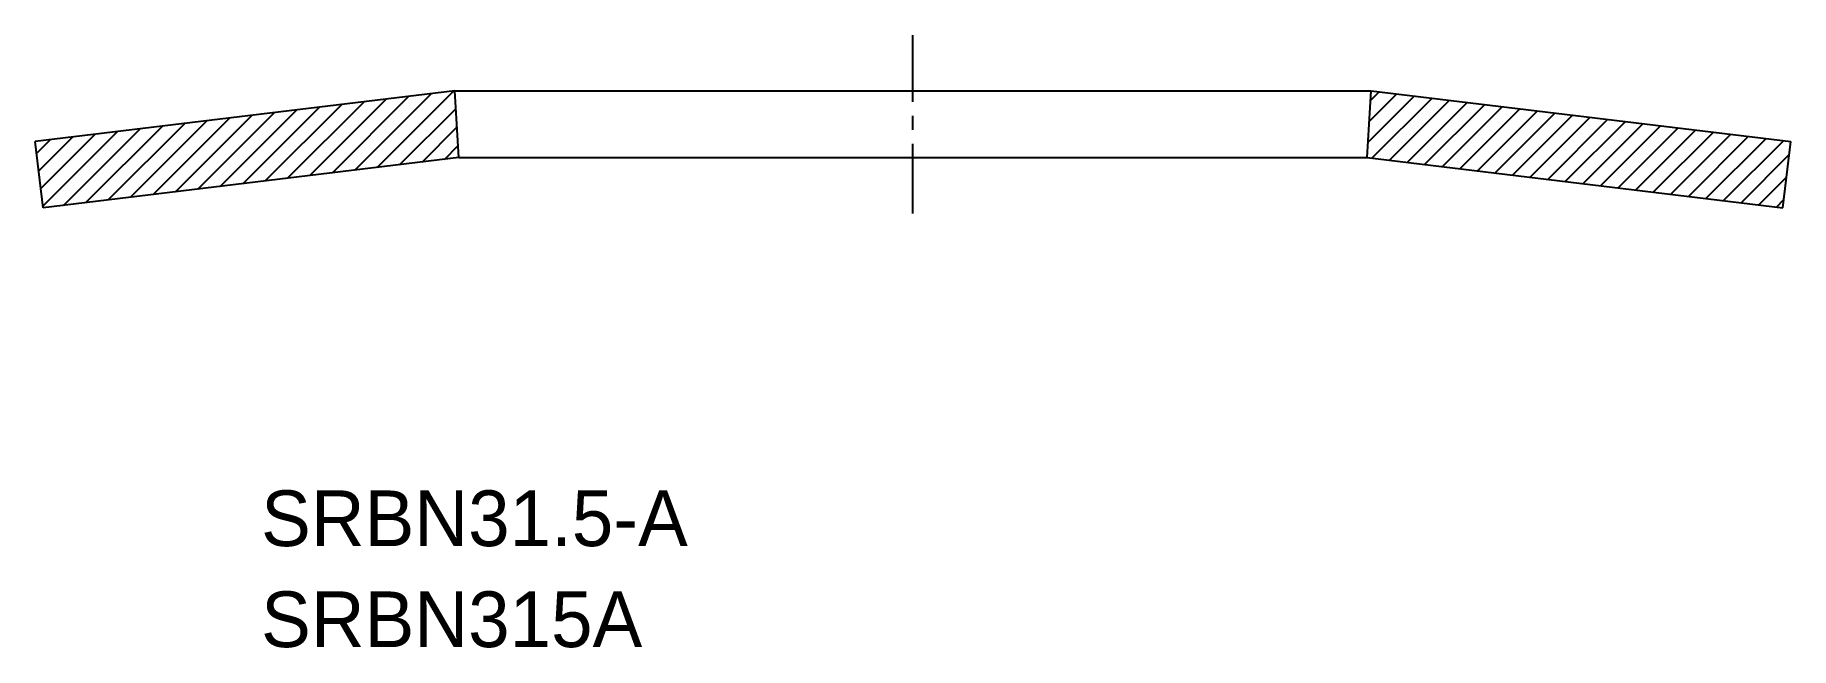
# Model space of a CAD drawing. Extents: x 124 to 155.5, y 139.9 to 150.9.
import ezdxf

# ---------------------------------------------------------------- set-up
doc = ezdxf.new("R2010")
doc.units = 0
doc.linetypes.add('CENTER', pattern=[2, 1.25, -0.25, 0.25, -0.25])
doc.layers.get('0').update_dxf_attribs({"linetype": 'CONTINUOUS'})
doc.layers.add('CENTER', color=1, linetype='CENTER')

# ---------------------------------------------------------------- blocks, each defined once
blk = doc.blocks.new('*X2')
at = {"color": 0, "linetype": 'CONTINUOUS'}
for p, q in [((127.755, 148.261), (129.13, 149.636)), ((128.157, 148.31), (129.532, 149.685)), ((128.56, 148.359), (129.934, 149.733)), ((128.962, 148.407), (130.336, 149.782)), ((129.364, 148.456), (130.738, 149.83)), ((129.766, 148.504), (131.141, 149.879)), ((130.168, 148.553), (131.543, 149.927)), ((125.343, 147.97), (126.717, 149.345)), ((125.745, 148.019), (127.12, 149.393)), ((126.147, 148.067), (127.522, 149.442)), ((126.549, 148.116), (127.924, 149.491)), ((126.951, 148.164), (128.326, 149.539)), ((127.353, 148.213), (128.728, 149.588)), ((130.57, 148.601), (131.577, 149.608)), ((124.057, 148.806), (124.305, 149.054)), ((124.095, 148.49), (124.707, 149.102)), ((124.133, 148.175), (125.109, 149.151)), ((124.171, 147.859), (125.511, 149.199)), ((124.539, 147.873), (125.913, 149.248)), ((124.941, 147.922), (126.315, 149.296)), ((130.972, 148.65), (131.597, 149.275)), ((131.374, 148.698), (131.617, 148.941))]:
    blk.add_line(p, q, dxfattribs=at)
blk = doc.blocks.new('*X3')
at = {"color": 0, "linetype": 'CONTINUOUS'}
for p, q in [((147.947, 149.007), (148.775, 149.836)), ((147.969, 149.384), (148.46, 149.874)), ((147.992, 149.76), (148.144, 149.912)), ((148.012, 148.719), (149.091, 149.798)), ((148.328, 148.681), (149.406, 149.76)), ((148.643, 148.643), (149.722, 149.722)), ((148.959, 148.605), (150.037, 149.684)), ((149.274, 148.567), (150.353, 149.645)), ((149.59, 148.529), (150.668, 149.607)), ((149.905, 148.491), (150.984, 149.569)), ((150.22, 148.453), (151.299, 149.531)), ((150.536, 148.415), (151.614, 149.493)), ((150.851, 148.377), (151.93, 149.455)), ((151.167, 148.338), (152.245, 149.417)), ((151.482, 148.3), (152.561, 149.379)), ((151.798, 148.262), (152.876, 149.341)), ((152.113, 148.224), (153.192, 149.303)), ((152.429, 148.186), (153.507, 149.265)), ((152.744, 148.148), (153.823, 149.227)), ((153.06, 148.11), (154.138, 149.188)), ((153.375, 148.072), (154.454, 149.15)), ((153.691, 148.034), (154.769, 149.112)), ((154.006, 147.996), (155.085, 149.074)), ((154.322, 147.958), (155.4, 149.036)), ((154.637, 147.92), (155.5, 148.783)), ((154.953, 147.881), (155.452, 148.381)), ((155.268, 147.843), (155.403, 147.978))]:
    blk.add_line(p, q, dxfattribs=at)

msp = doc.modelspace()

# ---------------------------------------------------------------- linework, layer by layer
at = {"color": 7, "linetype": 'CONTINUOUS'}
for p, q in [((131.558, 149.929), (124.031, 149.021)), ((131.558, 149.929), (148.002, 149.929)), ((131.63, 148.729), (131.558, 149.929)), ((147.93, 148.729), (148.002, 149.929)), ((148.002, 149.929), (155.529, 149.021)), ((124.175, 147.829), (124.031, 149.021)), ((155.385, 147.829), (155.529, 149.021)), ((131.63, 148.729), (124.175, 147.829)), ((131.63, 148.729), (147.93, 148.729)), ((147.93, 148.729), (155.385, 147.829))]:
    msp.add_line(p, q, dxfattribs=at)
at = {"layer": 'CENTER', "color": 1, "linetype": 'CENTER'}
msp.add_line((139.78, 147.729), (139.78, 150.929), dxfattribs=at)

# ---------------------------------------------------------------- block references
at = {"color": 7, "linetype": 'CONTINUOUS'}
for name in ['*X2', '*X3']:
    msp.add_blockref(name, (0, 0), dxfattribs=at)

# ---------------------------------------------------------------- texts
for s, p in [('SRBN31.5-A', (128.085, 141.755)), ('SRBN315A', (128.085, 139.942))]:
    msp.add_text(s, height=1).set_placement(p)

doc.saveas('drawing.dxf')
